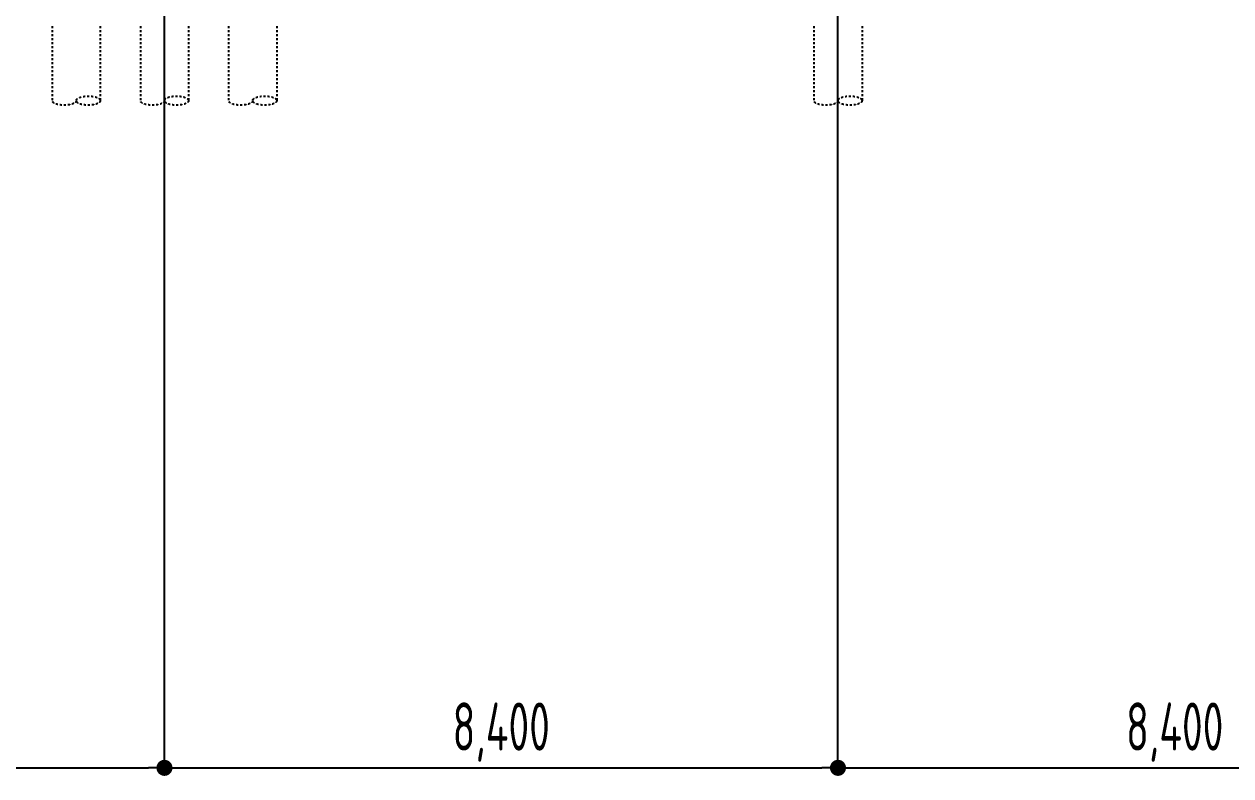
# Model space of a CAD drawing. Header units: millimetres. Extents: x -32710 to 654186, y -254124 to 420220.
# Drawn here: x 220650 to 235700, y 372200 to 381575 of the extents above; entities that cross this region are included whole.
import ezdxf

# ---------------------------------------------------------------- set-up
doc = ezdxf.new("R2010")
doc.units = ezdxf.units.MM
doc.header["$LTSCALE"] = 1000
doc.linetypes.add('TPH12-SEC-@E$0$CENTERK5', pattern=[6.916, 6.667, -0.083, 0.083, -0.083])
doc.linetypes.add('TPH12-SEC-@E$0$DOTK1', pattern=[0.1, 0.05, -0.05])
for name, color, linetype in [('TPH12-SEC-@E$0$H-SIN', 252, 'TPH12-SEC-@E$0$CENTERK5'), ('TPH12-SEC-@E$0$SIN-M', 252, 'Continuous'), ('TPH12-SEC-@E$0$SUGATAD', 252, 'TPH12-SEC-@E$0$DOTK1')]:
    doc.layers.add(name, color=color, linetype=linetype)
doc.styles.add('TPH12-SEC-@E$0$dim-txt', font='isocp.shx', dxfattribs={"width": 0.7, "bigfont": 'chineset.shx'})
doc.dimstyles.new('TPH12-SEC-@E$0$ARCH-dim-2000', dxfattribs={"dimscale": 2000, "dimtxt": 0.3, "dimasz": 0.1, "dimexe": 0.1, "dimexo": 0.1, "dimgap": 0.05, "dimtad": 1, "dimdec": 0, "dimrnd": 0.1, "dimdsep": 46, "dimlunit": 6, "dimtxsty": 'TPH12-SEC-@E$0$dim-txt', "dimblk": 'TPH12-SEC-@E$0$_Dot', "dimblk1": 'TPH12-SEC-@E$0$_Origin', "dimblk2": 'TPH12-SEC-@E$0$_Origin', "dimcen": 2, "dimclrd": 256, "dimclre": 256, "dimclrt": 256, "dimadec": 0, "dimazin": 0, "dimtfac": 1, "dimtdec": 1, "dimtix": 1, "dimtmove": 2, "dimatfit": 3, "dimldrblk": 'TPH12-SEC-@E$0$_Origin', "dimfxl": 1, "dimtvp": 1, "dimtolj": 1, "dimarcsym": 0})

# ---------------------------------------------------------------- blocks, each defined once
blk = doc.blocks.new('TPH12-SEC-@E$0$_Dot')
at = {"color": 0, "linetype": 'ByBlock', "lineweight": -2}
blk.add_line((-0.5, 0), (-1, 0), dxfattribs=at)
at = {"color": 0, "linetype": 'ByBlock', "const_width": 0.5}
blk.add_lwpolyline([(-0.25, 0, 1), (0.25, 0, 1)], format="xyb", close=True, dxfattribs=at)
blk = doc.blocks.new('*D2566')
at = {"layer": 'DEFPOINTS', "color": 0, "transparency": 16777216}
for p in [(214000, 372300), (222400, 372300), (222400, 372300)]:
    blk.add_point(p, dxfattribs=at)
at = {"layer": 'TPH12-SEC-@E$0$SIN-M', "lineweight": -2, "transparency": 16777216}
blk.add_line((214200, 372300), (222200, 372300), dxfattribs=at)
at = {"layer": 'TPH12-SEC-@E$0$SIN-M', "lineweight": -2, "transparency": 16777216, "xscale": 200, "yscale": 200, "zscale": 200, "rotation": 180}
blk.add_blockref('TPH12-SEC-@E$0$_Dot', (214000, 372300), dxfattribs=at)
at = {"layer": 'TPH12-SEC-@E$0$SIN-M', "lineweight": -2, "transparency": 16777216, "xscale": 200, "yscale": 200, "zscale": 200}
blk.add_blockref('TPH12-SEC-@E$0$_Dot', (222400, 372300), dxfattribs=at)
at = {"layer": 'TPH12-SEC-@E$0$SIN-M', "transparency": 16777216, "insert": (218200, 372745), "char_height": 600, "attachment_point": 5, "style": 'TPH12-SEC-@E$0$dim-txt'}
blk.add_mtext('\\A1;8,400', dxfattribs=at)
blk = doc.blocks.new('TPH12-SEC-@E$0$_Origin')
at = {"color": 0, "linetype": 'ByBlock', "lineweight": -2}
blk.add_line((0, 0), (-1, 0), dxfattribs=at)
blk.add_circle((0, 0), 0.5, dxfattribs=at)
blk = doc.blocks.new('*D2567')
at = {"layer": 'DEFPOINTS', "color": 0, "transparency": 16777216}
for p in [(222400, 372300), (230800, 372300), (230800, 372300)]:
    blk.add_point(p, dxfattribs=at)
at = {"layer": 'TPH12-SEC-@E$0$SIN-M', "lineweight": -2, "transparency": 16777216}
blk.add_line((222600, 372300), (230600, 372300), dxfattribs=at)
at = {"layer": 'TPH12-SEC-@E$0$SIN-M', "lineweight": -2, "transparency": 16777216, "xscale": 200, "yscale": 200, "zscale": 200, "rotation": 180}
blk.add_blockref('TPH12-SEC-@E$0$_Dot', (222400, 372300), dxfattribs=at)
at = {"layer": 'TPH12-SEC-@E$0$SIN-M', "lineweight": -2, "transparency": 16777216, "xscale": 200, "yscale": 200, "zscale": 200}
blk.add_blockref('TPH12-SEC-@E$0$_Dot', (230800, 372300), dxfattribs=at)
at = {"layer": 'TPH12-SEC-@E$0$SIN-M', "transparency": 16777216, "insert": (226600, 372745), "char_height": 600, "attachment_point": 5, "style": 'TPH12-SEC-@E$0$dim-txt'}
blk.add_mtext('\\A1;8,400', dxfattribs=at)
blk = doc.blocks.new('*D2568')
at = {"layer": 'DEFPOINTS', "color": 0, "transparency": 16777216}
for p in [(230800, 372300), (239200, 372300), (239200, 372300)]:
    blk.add_point(p, dxfattribs=at)
at = {"layer": 'TPH12-SEC-@E$0$SIN-M', "lineweight": -2, "transparency": 16777216}
blk.add_line((231000, 372300), (239000, 372300), dxfattribs=at)
at = {"layer": 'TPH12-SEC-@E$0$SIN-M', "lineweight": -2, "transparency": 16777216, "xscale": 200, "yscale": 200, "zscale": 200, "rotation": 180}
blk.add_blockref('TPH12-SEC-@E$0$_Dot', (230800, 372300), dxfattribs=at)
at = {"layer": 'TPH12-SEC-@E$0$SIN-M', "lineweight": -2, "transparency": 16777216, "xscale": 200, "yscale": 200, "zscale": 200}
blk.add_blockref('TPH12-SEC-@E$0$_Dot', (239200, 372300), dxfattribs=at)
at = {"layer": 'TPH12-SEC-@E$0$SIN-M', "transparency": 16777216, "insert": (235000, 372745), "char_height": 600, "attachment_point": 5, "style": 'TPH12-SEC-@E$0$dim-txt'}
blk.add_mtext('\\A1;8,400', dxfattribs=at)
blk = doc.blocks.new('TPH12-SEC-@E')
at = {"layer": 'TPH12-SEC-@E$0$H-SIN'}
for p, q in [((222400, 377500), (222400, 414000)), ((230800, 377500), (230800, 414000))]:
    blk.add_line(p, q, dxfattribs=at)
at = {"layer": 'TPH12-SEC-@E$0$SIN-M'}
for p, q in [((222400, 372300), (222400, 377500)), ((230800, 372300), (230800, 377500))]:
    blk.add_line(p, q, dxfattribs=at)
at = {"layer": 'TPH12-SEC-@E$0$SUGATAD', "ltscale": 0.5}
for p, q in [((221000, 381550), (221000, 380621)), ((221600, 381550), (221600, 380621)), ((222100, 381550), (222100, 380621)), ((222700, 381550), (222700, 380621)), ((223200, 381550), (223200, 380621)), ((223800, 381550), (223800, 380621)), ((230500, 381550), (230500, 380621)), ((231100, 381550), (231100, 380621))]:
    blk.add_line(p, q, dxfattribs=at)
at = {"layer": 'TPH12-SEC-@E$0$SUGATAD', "ltscale": 0.5, "extrusion": (0, 0, -1)}
for centre in [(221150, 380621), (222250, 380621), (223350, 380621), (230650, 380621)]:
    blk.add_ellipse(centre, major_axis=(-150, 0), ratio=0.3797917, start_param=3.1415927, end_param=6.2831853, dxfattribs=at)
at = {"layer": 'TPH12-SEC-@E$0$SUGATAD', "ltscale": 0.5}
for centre in [(221450, 380621), (222550, 380621), (223650, 380621), (230950, 380621)]:
    blk.add_ellipse(centre, major_axis=(150, 0), ratio=0.3797917, dxfattribs=at)
at = {"layer": 'TPH12-SEC-@E$0$SIN-M'}
for base, p1, p2, picture, middle in [((222400, 372300), (214000, 372300), (222400, 372300), '*D2566', (218200, 372745)), ((230800, 372300), (222400, 372300), (230800, 372300), '*D2567', (226600, 372745)), ((239200, 372300), (230800, 372300), (239200, 372300), '*D2568', (235000, 372745))]:
    dim = blk.add_linear_dim(base=base, p1=p1, p2=p2, dimstyle='TPH12-SEC-@E$0$ARCH-dim-2000', dxfattribs=at)
    dim.commit()
    dim.dimension.update_dxf_attribs({"geometry": picture, "text_midpoint": middle})

msp = doc.modelspace()

# ---------------------------------------------------------------- block references
msp.add_blockref('TPH12-SEC-@E', (0, 0))

doc.saveas('drawing.dxf')
